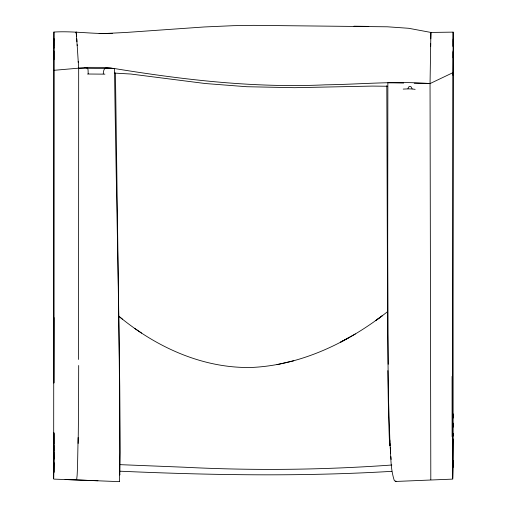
<?xml version="1.0" encoding="UTF-8"?>
<svg xmlns="http://www.w3.org/2000/svg" width="507" height="507" viewBox="0 0 507 507"><rect width="100%" height="100%" fill="white"/><g stroke="black" fill="none" stroke-linecap="round" stroke-linejoin="round"><path stroke-width="0.76" d="M53.996 462.682L53.666 478.633L53.932 32.055C73.395 30.832 92.705 34.197 112.161 33.405L99.138 33.601L105.19 33.487M53.938 40.116L53.938 46.181M53.932 444.132L53.938 432.541M53.938 59.718L53.938 51.055M452.086 376.39L452.105 436.616M453.119 41.701L453.119 46.181M453.119 438.948L452.51 472.328M453.119 427.243L453.119 423.13M453.119 418.098L453.119 413.851M453.119 57.836L453.119 51.834M53.938 39.869L53.951 38.716L53.996 39.356M53.837 382.893L53.996 317.578M78.591 359.469L78.674 68.236L78.224 61.347M453.119 41.34L453.163 39.026M105.057 33.494L125.787 32.48L204.258 26.966L233.416 25.68L253.519 25.35L387.386 26.795L408.68 28.291L430.925 32.442L453.112 32.125L452.51 360.914L452.738 478.646L453.119 467.067L453.119 50.858M78.103 437.554L77.527 466.922L77.146 475.186L76.696 479.33L76.177 479.489M430.779 38.824L430.912 32.461L430.646 46.669M430.811 479.679L430.044 83.573L430.703 43.412M76.132 32.917L76.189 31.992M103.251 73.8C103.485 71.487 103.726 67.418 107.072 67.957A16.731 16.186 -27.9 0 1 107.44 67.957L111.369 68.166L102.084 67.38L87.736 67.361A34.989 33.766 -27 0 0 86.133 67.475L85.588 67.532A25.508 24.615 -26.9 0 0 84.872 67.627L53.881 70.321M119.449 481.397C120.609 343.873 116.242 206.121 114.519 68.546L111.458 68.172M76.158 32.175L77.191 45.484M387.354 311.824C348.677 342.244 301.823 365.034 252.042 367.448C203.187 368.728 156.213 347.219 119.151 316.501L122.681 319.378M348.163 338.106L340.622 342.117L355.382 333.967M104.917 74.149L87.464 74.016M414.225 83.262L430.044 83.573L453.036 72.621L453.233 75.657L453.435 41.618M293.762 360.756L277.037 364.647M415.138 89.352L412.147 88.966M391.848 465.014C322.699 469.983 253.31 470.737 184.066 467.213L120.514 464.672M391.835 471.339C301.177 476.751 210.285 475.192 119.601 471.187M452.795 479.109L395.422 481.466M114.512 73.103L130.793 74.028L205.234 83.522L246.782 86.722L294.63 87.692L372.277 86.089L387.437 86.247M85.011 67.621L85.575 67.615A8.41 8.118 -27.1 0 1 86.31 67.646C88.998 68.027 87.724 72.051 88.294 73.819M408.015 88.883L412.102 88.959L411.221 86.95L409.916 86.298L408.636 87.001L407.824 88.883L403.23 89.099M368.754 26.408L353.943 26.187M78.674 68.236L114.519 68.546C184.187 79.891 254.634 88.123 325.355 84.827C360.243 84.371 395.175 80.892 430.044 83.573M403.686 83.059L387.868 82.749L387.703 246.351L388.204 364.286M65.073 479.502L119.538 481.65M53.704 479.109L97.933 480.75M396.087 481.156L394.395 480.807C389.984 467.733 391.049 453.512 389.807 439.924M134.805 328.517L141.592 333.105M391.157 459.481L390.897 456.623M119.519 473.158L119.81 475.002L120.241 452.472L119.747 386.081L115.444 72.919M390.644 453.512L390.232 447.472M76.43 34.235L76.57 36.092M76.741 38.564L76.944 41.682M77.14 44.692L78.287 62.348M390.117 445.602L389.959 442.674M389.908 441.673L388.514 399.275L387.595 331.565L386.809 85.677M53.996 459.215L53.938 451.826M453.112 32.125L453.119 46.809M53.932 32.055L53.938 382.962M53.932 445.342L53.938 450.85M53.805 433.035L53.932 472.461L53.938 433.422M453.119 433.282L453.119 436.166M53.938 46.809L53.938 48.14M78.686 365.49A226.097 1.977 89.8 0 1 78.148 443.454M389.661 445.9A231.794 6.857 -89.4 0 1 387.868 370.604M453.423 51.847A25.42 0.399 87.2 0 1 453.575 54.496M76.208 32.435A33.994 0.361 87.2 0 1 76.525 36.422M381.993 315.962L375.687 320.589L381.955 316.032M453.119 467.067L452.947 460.489L453.119 467.067"/></g></svg>
